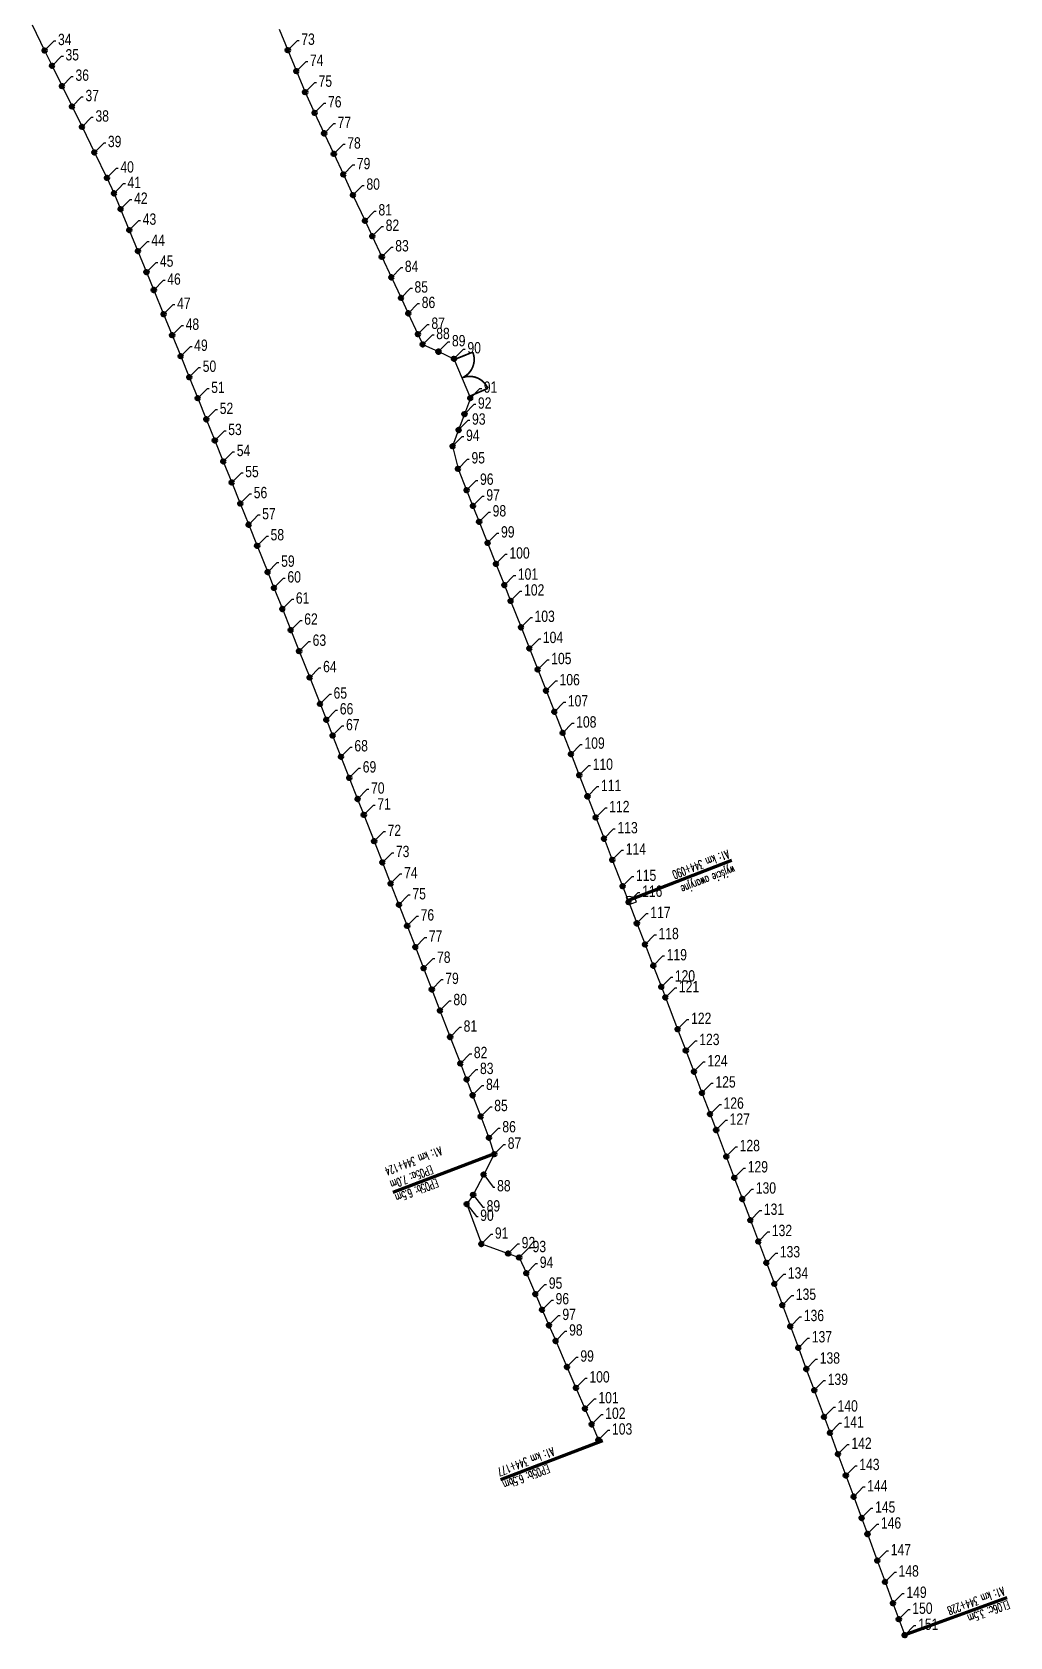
# Model space of a CAD drawing. Header units: metres. Extents: x 7402779 to 7405920, y 5696902 to 5712005.
# Drawn here: x 7405028.8 to 7405201.1, y 5704346.3 to 5704629 of the extents above; entities that cross this region are included whole.
import ezdxf

# ---------------------------------------------------------------- set-up
doc = ezdxf.new("R2010")
doc.units = ezdxf.units.M
for name, color, linetype in [('Drzwi ewakuacyjne', 100, 'Continuous'), ('Drzwi ewakuacyjne_opis', 7, 'Continuous'), ('Ekran_akustyczny', 100, 'Continuous'), ('Ekran_akustyczny_3.5m_opis', 7, 'Continuous'), ('Ekran_akustyczny_6.5m_opis', 7, 'Continuous'), ('Ekran_akustyczny_7m_opis', 7, 'Continuous'), ('Ekran_akustyczny_pale', 100, 'Continuous'), ('Ekran_akustyczny_pale_opis', 1, 'Continuous')]:
    doc.layers.add(name, color=color, linetype=linetype)
doc.styles.add('CDMSTYLE', font='CDMSIMPL', dxfattribs={"width": 0.8, "bigfont": 'CDMBIGPL'})
doc.styles.add('simplex 0.60', font='simplex.shx', dxfattribs={"width": 0.6})
doc.dimstyles.new('CDM-ME200MM', dxfattribs={"dimscale": 0.2, "dimtxt": 2.5, "dimasz": 1.5, "dimexe": 1.5, "dimexo": 5, "dimgap": 0.5, "dimtad": 1, "dimdec": 0, "dimlfac": 1000, "dimrnd": 1, "dimzin": 9, "dimtxsty": 'CDMSTYLE', "dimblk": 'OBLIQUE', "dimcen": 2.5, "dimdle": 1.5, "dimclrd": 9, "dimclre": 9, "dimadec": 1, "dimazin": 2, "dimtfac": 1, "dimtdec": 0, "dimtix": 1, "dimtmove": 2, "dimatfit": 3, "dimldrblk": 'NONE', "dimfxl": 1, "dimtvp": 1, "dimtolj": 1, "dimtzin": 0, "dimlwd": 25, "dimlwe": 25, "dimarcsym": 0})

# ---------------------------------------------------------------- blocks, each defined once
blk = doc.blocks.new('Wyjście awaryjne')
at = {"layer": 'Drzwi ewakuacyjne'}
blk.add_lwpolyline([(0, 0), (-1.4, 0, 0.414214), (0, -1.4)], format="xyb", close=True, dxfattribs=at)
blk = doc.blocks.new('_None')
blk = doc.blocks.new('_OBLIQUE')
at = {"color": 0, "linetype": 'ByBlock'}
blk.add_line((-0.5, -0.5), (0.5, 0.5), dxfattribs=at)

msp = doc.modelspace()

# ---------------------------------------------------------------- linework, layer by layer
at = {"layer": 'Drzwi ewakuacyjne', "lineweight": 100, "const_width": 0.3}
msp.add_lwpolyline([(7405105.89, 5704564.88), (7405109.11, 5704566.27, 0.41102), (7405104.55, 5704568.12, 0.408938), (7405106.46, 5704572.66), (7405103.21, 5704571.35)], format="xyb", dxfattribs=at)
at = {"layer": 'Drzwi ewakuacyjne_opis', "lineweight": 100}
msp.add_line((7405152.06, 5704483.08), (7405133.74, 5704475.98), dxfattribs=at)
at = {"layer": 'Ekran_akustyczny', "linetype": 'Continuous', "lineweight": -3}
for points in [[(7405028.8, 5704630.29), (7405031, 5704625.8), (7405032.32, 5704623.11), (7405034.08, 5704619.51), (7405035.84, 5704615.92), (7405037.6, 5704612.33), (7405039.79, 5704607.84), (7405041.99, 5704603.35), (7405043.25, 5704600.63), (7405044.41, 5704597.86), (7405045.93, 5704594.16), (7405047.45, 5704590.46), (7405048.96, 5704586.76), (7405050.25, 5704583.6), (7405051.98, 5704579.35), (7405053.49, 5704575.64), (7405055, 5704571.94), (7405056.5, 5704568.23), (7405058, 5704564.53), (7405059.5, 5704560.82), (7405061, 5704557.11), (7405062.5, 5704553.4), (7405063.99, 5704549.69), (7405065.49, 5704545.98), (7405066.97, 5704542.26), (7405068.46, 5704538.55), (7405070.32, 5704533.91), (7405071.43, 5704531.12), (7405072.92, 5704527.41), (7405074.39, 5704523.69), (7405075.87, 5704519.97), (7405077.72, 5704515.33), (7405079.56, 5704510.68), (7405080.66, 5704507.89), (7405081.76, 5704505.1), (7405083.23, 5704501.38), (7405084.7, 5704497.66), (7405086.16, 5704493.93), (7405087.26, 5704491.14), (7405089.08, 5704486.49), (7405090.54, 5704482.76), (7405091.99, 5704479.04), (7405093.45, 5704475.31), (7405094.9, 5704471.58), (7405096.35, 5704467.85), (7405097.79, 5704464.12), (7405099.24, 5704460.39), (7405100.68, 5704456.66), (7405102.48, 5704452), (7405104.28, 5704447.33), (7405105.36, 5704444.53), (7405106.43, 5704441.73), (7405107.87, 5704438), (7405109.3, 5704434.26), (7405110.25, 5704431.36), (7405108.38, 5704427.77), (7405106.53, 5704424.22), (7405105.4, 5704422.57), (7405107.99, 5704415.54), (7405112.7, 5704413.85), (7405114.63, 5704413.16), (7405115.9, 5704410.38), (7405117.49, 5704406.71), (7405118.68, 5704403.96), (7405119.88, 5704401.21), (7405121.07, 5704398.45), (7405123.05, 5704393.87), (7405124.64, 5704390.2), (7405126.23, 5704386.53), (7405127.43, 5704383.77), (7405128.62, 5704381.02)], [(7405072.34, 5704629.55), (7405073.87, 5704625.86), (7405075.39, 5704622.16), (7405076.92, 5704618.46), (7405078.58, 5704614.82), (7405080.27, 5704611.2), (7405081.97, 5704607.58), (7405083.66, 5704603.95), (7405085.35, 5704600.33), (7405087.47, 5704595.8), (7405088.74, 5704593.08), (7405090.43, 5704589.46), (7405092.12, 5704585.83), (7405093.82, 5704582.21), (7405095.09, 5704579.49), (7405096.8, 5704575.82), (7405097.65, 5704574.01), (7405100.42, 5704572.74), (7405103.15, 5704571.49), (7405106.03, 5704564.57), (7405105, 5704561.75), (7405103.96, 5704558.94), (7405102.91, 5704556.07), (7405103.86, 5704552.1), (7405105.37, 5704548.34), (7405106.48, 5704545.55), (7405107.59, 5704542.77), (7405109.07, 5704539.05), (7405110.55, 5704535.34), (7405112.03, 5704531.62), (7405113.13, 5704528.83), (7405114.97, 5704524.18), (7405116.45, 5704520.46), (7405117.91, 5704516.74), (7405119.38, 5704513.02), (7405120.84, 5704509.3), (7405122.31, 5704505.57), (7405123.77, 5704501.85), (7405125.22, 5704498.12), (7405126.68, 5704494.4), (7405128.13, 5704490.67), (7405129.59, 5704486.95), (7405131.04, 5704483.22), (7405132.85, 5704478.56), (7405133.93, 5704475.76), (7405135.38, 5704472.03), (7405136.82, 5704468.3), (7405138.26, 5704464.57), (7405139.69, 5704460.83), (7405140.41, 5704458.97), (7405142.56, 5704453.37), (7405144, 5704449.63), (7405145.42, 5704445.9), (7405146.85, 5704442.16), (7405148.28, 5704438.42), (7405149.35, 5704435.62), (7405151.12, 5704430.95), (7405152.54, 5704427.21), (7405153.96, 5704423.46), (7405155.38, 5704419.72), (7405156.79, 5704415.98), (7405158.2, 5704412.24), (7405159.61, 5704408.5), (7405161.02, 5704404.75), (7405162.42, 5704401.01), (7405163.83, 5704397.26), (7405165.23, 5704393.51), (7405166.62, 5704389.77), (7405168.37, 5704385.08), (7405169.42, 5704382.27), (7405170.81, 5704378.52), (7405172.2, 5704374.77), (7405173.59, 5704371.02), (7405174.98, 5704367.27), (7405176.01, 5704364.45), (7405177.74, 5704359.76), (7405179.12, 5704356), (7405180.5, 5704352.25), (7405181.54, 5704349.43), (7405182.57, 5704346.62)]]:
    msp.add_lwpolyline(points, dxfattribs=at)
at = {"layer": 'Ekran_akustyczny_3.5m_opis', "lineweight": 100}
msp.add_line((7405200.54, 5704353.22), (7405182.46, 5704346.62), dxfattribs=at)
at = {"layer": 'Ekran_akustyczny_6.5m_opis', "lineweight": 100}
for p, q in [((7405092.46, 5704424.66), (7405110.45, 5704431.53)), ((7405111.42, 5704374.07), (7405129.4, 5704380.93))]:
    msp.add_line(p, q, dxfattribs=at)
at = {"layer": 'Ekran_akustyczny_pale', "lineweight": 100}
for centre in [(7405031, 5704625.8), (7405073.87, 5704625.86), (7405032.32, 5704623.11), (7405075.39, 5704622.16), (7405034.08, 5704619.51), (7405076.92, 5704618.46), (7405035.84, 5704615.92), (7405078.58, 5704614.82), (7405037.6, 5704612.33), (7405080.27, 5704611.2), (7405039.79, 5704607.84), (7405081.97, 5704607.57), (7405041.99, 5704603.35), (7405083.66, 5704603.95), (7405043.25, 5704600.63), (7405044.41, 5704597.86), (7405085.35, 5704600.33), (7405087.47, 5704595.8), (7405045.93, 5704594.16), (7405088.74, 5704593.08), (7405047.45, 5704590.46), (7405090.43, 5704589.45), (7405048.96, 5704586.76), (7405050.25, 5704583.6), (7405092.12, 5704585.83), (7405093.82, 5704582.21), (7405051.98, 5704579.35), (7405095.09, 5704579.49), (7405053.49, 5704575.64), (7405096.8, 5704575.82), (7405097.65, 5704574.01), (7405100.42, 5704572.74), (7405055, 5704571.94), (7405103.15, 5704571.49), (7405056.5, 5704568.23), (7405058, 5704564.53), (7405106.03, 5704564.57), (7405105, 5704561.75), (7405059.5, 5704560.82), (7405103.96, 5704558.94), (7405061, 5704557.11), (7405102.91, 5704556.07), (7405062.5, 5704553.4), (7405063.99, 5704549.69), (7405103.86, 5704552.1), (7405105.37, 5704548.34), (7405065.49, 5704545.98), (7405106.48, 5704545.56), (7405066.97, 5704542.26), (7405107.59, 5704542.77), (7405068.46, 5704538.55), (7405109.07, 5704539.05), (7405070.32, 5704533.91), (7405110.55, 5704535.34), (7405071.43, 5704531.12), (7405112.03, 5704531.62), (7405072.91, 5704527.41), (7405113.13, 5704528.83), (7405114.97, 5704524.18), (7405074.39, 5704523.69), (7405075.87, 5704519.97), (7405116.44, 5704520.46), (7405117.91, 5704516.74), (7405077.72, 5704515.33), (7405119.38, 5704513.02), (7405079.56, 5704510.68), (7405080.66, 5704507.89), (7405120.84, 5704509.3), (7405081.76, 5704505.1), (7405122.31, 5704505.57), (7405123.77, 5704501.85), (7405083.23, 5704501.38), (7405084.7, 5704497.66), (7405125.22, 5704498.13), (7405086.16, 5704493.93), (7405126.68, 5704494.4), (7405087.26, 5704491.14), (7405128.13, 5704490.67), (7405089.08, 5704486.49), (7405129.59, 5704486.95), (7405090.54, 5704482.76), (7405131.04, 5704483.22), (7405091.99, 5704479.03), (7405132.85, 5704478.56), (7405093.45, 5704475.31), (7405133.93, 5704475.76), (7405094.9, 5704471.58), (7405135.37, 5704472.03), (7405096.35, 5704467.85), (7405136.82, 5704468.3), (7405097.79, 5704464.12), (7405138.26, 5704464.57), (7405099.24, 5704460.39), (7405139.69, 5704460.83), (7405100.68, 5704456.66), (7405140.41, 5704458.97), (7405102.48, 5704452), (7405142.56, 5704453.37), (7405144, 5704449.63), (7405104.28, 5704447.33), (7405145.43, 5704445.9), (7405105.36, 5704444.53), (7405106.43, 5704441.73), (7405146.85, 5704442.16), (7405107.87, 5704438), (7405148.28, 5704438.42), (7405109.3, 5704434.26), (7405149.35, 5704435.62), (7405110.25, 5704431.36), (7405151.12, 5704430.94), (7405108.38, 5704427.77), (7405152.54, 5704427.21), (7405105.4, 5704422.57), (7405106.53, 5704424.22), (7405153.96, 5704423.46), (7405155.38, 5704419.72), (7405107.99, 5704415.54), (7405156.79, 5704415.98), (7405112.7, 5704413.85), (7405114.63, 5704413.16), (7405158.2, 5704412.24), (7405115.9, 5704410.38), (7405159.61, 5704408.5), (7405117.49, 5704406.71), (7405118.68, 5704403.96), (7405161.02, 5704404.75), (7405119.88, 5704401.21), (7405162.42, 5704401.01), (7405121.07, 5704398.45), (7405163.83, 5704397.26), (7405123.05, 5704393.87), (7405165.23, 5704393.51), (7405124.64, 5704390.2), (7405166.63, 5704389.77), (7405126.23, 5704386.53), (7405127.43, 5704383.77), (7405168.37, 5704385.08), (7405128.62, 5704381.02), (7405169.42, 5704382.27), (7405170.81, 5704378.52), (7405172.2, 5704374.77), (7405173.59, 5704371.02), (7405174.98, 5704367.27), (7405176.01, 5704364.45), (7405177.74, 5704359.76), (7405179.12, 5704356.01), (7405180.5, 5704352.25), (7405181.54, 5704349.43), (7405182.57, 5704346.62)]:
    msp.add_circle(centre, 0.3, dxfattribs=at)

# ---------------------------------------------------------------- block references
at = {"layer": 'Drzwi ewakuacyjne', "lineweight": 100, "rotation": 201.180770238632}
msp.add_blockref('Wyjście awaryjne', (7405133.99, 5704475.33), dxfattribs=at)

# ---------------------------------------------------------------- texts
at = {"layer": 'Drzwi ewakuacyjne_opis', "lineweight": 100, "char_height": 1.5, "attachment_point": 7, "rotation": 201.1786, "style": 'simplex 0.60'}
for s, insert in [('A1: km 344+090', (7405151.31, 5704485)), ('wyjście awaryjne', (7405152.21, 5704482.68))]:
    msp.add_mtext(s, dxfattribs=dict(at, insert=insert))
at = {"layer": 'Ekran_akustyczny_3.5m_opis', "lineweight": 100, "char_height": 1.5, "attachment_point": 7, "rotation": 200.0539, "style": 'simplex 0.60'}
for s, insert in [('A1: km 344+228', (7405199.84, 5704355.16)), ('EL06c: 3.5m', (7405200.74, 5704352.8))]:
    msp.add_mtext(s, dxfattribs=dict(at, insert=insert))
at = {"layer": 'Ekran_akustyczny_6.5m_opis', "lineweight": 100, "char_height": 1.5, "attachment_point": 9, "style": 'simplex 0.60'}
for s, insert, rotation in [('EP05b: 6.5m', (7405092.63, 5704424.23), 200.9188), ('A1: km 344+177', (7405110.64, 5704375.98), 200.8939), ('EP05b: 6.5bm', (7405111.58, 5704373.64), 200.8939)]:
    msp.add_mtext(s, dxfattribs=dict(at, insert=insert, rotation=rotation))
at = {"layer": 'Ekran_akustyczny_7m_opis', "lineweight": 100, "char_height": 1.5, "attachment_point": 9, "rotation": 200.9188, "style": 'simplex 0.60'}
for s, insert in [('A1: km 344+124', (7405090.83, 5704428.94)), ('EP05a: 7.0m', (7405091.73, 5704426.59))]:
    msp.add_mtext(s, dxfattribs=dict(at, insert=insert))
at = {"layer": 'Ekran_akustyczny_pale_opis', "color": 1, "lineweight": 100, "char_height": 2, "attachment_point": 4, "style": 'CDMSTYLE'}
for s, insert in [('34', (7405033.37, 5704627.73)), ('73', (7405076.24, 5704627.78)), ('35', (7405034.69, 5704625.03)), ('74', (7405077.76, 5704624.08)), ('36', (7405036.45, 5704621.44)), ('75', (7405079.29, 5704620.39)), ('37', (7405038.21, 5704617.85)), ('76', (7405080.95, 5704616.75)), ('38', (7405039.97, 5704614.25)), ('77', (7405082.64, 5704613.12)), ('39', (7405042.16, 5704609.76)), ('78', (7405084.34, 5704609.5)), ('79', (7405086.03, 5704605.87)), ('40', (7405044.36, 5704605.27)), ('41', (7405045.62, 5704602.55)), ('42', (7405046.78, 5704599.78)), ('80', (7405087.72, 5704602.25)), ('81', (7405089.84, 5704597.72)), ('43', (7405048.3, 5704596.08)), ('82', (7405091.11, 5704595)), ('44', (7405049.82, 5704592.38)), ('83', (7405092.8, 5704591.38)), ('45', (7405051.33, 5704588.68)), ('84', (7405094.49, 5704587.76)), ('46', (7405052.62, 5704585.52)), ('85', (7405096.19, 5704584.13)), ('47', (7405054.35, 5704581.27)), ('86', (7405097.46, 5704581.41)), ('48', (7405055.86, 5704577.57)), ('87', (7405099.17, 5704577.74)), ('88', (7405100.02, 5704575.93)), ('89', (7405102.79, 5704574.66)), ('49', (7405057.37, 5704573.86)), ('90', (7405105.52, 5704573.42)), ('50', (7405058.87, 5704570.16)), ('51', (7405060.37, 5704566.45)), ('91', (7405108.4, 5704566.49)), ('92', (7405107.37, 5704563.68)), ('52', (7405061.87, 5704562.74)), ('93', (7405106.33, 5704560.86)), ('53', (7405063.37, 5704559.03)), ('94', (7405105.28, 5704558)), ('54', (7405064.87, 5704555.32)), ('95', (7405106.23, 5704554.03)), ('55', (7405066.36, 5704551.61)), ('96', (7405107.74, 5704550.27)), ('56', (7405067.86, 5704547.9)), ('97', (7405108.85, 5704547.48)), ('57', (7405069.35, 5704544.19)), ('98', (7405109.96, 5704544.69)), ('58', (7405070.83, 5704540.48)), ('99', (7405111.44, 5704540.98)), ('59', (7405072.69, 5704535.83)), ('100', (7405112.92, 5704537.26)), ('60', (7405073.8, 5704533.05)), ('101', (7405114.4, 5704533.54)), ('61', (7405075.28, 5704529.33)), ('102', (7405115.5, 5704530.75)), ('62', (7405076.76, 5704525.62)), ('103', (7405117.34, 5704526.11)), ('63', (7405078.24, 5704521.9)), ('104', (7405118.81, 5704522.39)), ('105', (7405120.28, 5704518.67)), ('64', (7405080.09, 5704517.25)), ('106', (7405121.75, 5704514.94)), ('65', (7405081.93, 5704512.6)), ('66', (7405083.03, 5704509.81)), ('107', (7405123.21, 5704511.22)), ('67', (7405084.13, 5704507.02)), ('108', (7405124.68, 5704507.5)), ('109', (7405126.14, 5704503.77)), ('68', (7405085.6, 5704503.3)), ('69', (7405087.07, 5704499.58)), ('110', (7405127.59, 5704500.05)), ('70', (7405088.53, 5704495.86)), ('111', (7405129.05, 5704496.32)), ('71', (7405089.63, 5704493.07)), ('112', (7405130.5, 5704492.6)), ('72', (7405091.45, 5704488.41)), ('113', (7405131.96, 5704488.87)), ('73', (7405092.91, 5704484.68)), ('114', (7405133.41, 5704485.14)), ('74', (7405094.36, 5704480.96)), ('115', (7405135.22, 5704480.48)), ('75', (7405095.82, 5704477.23)), ('116', (7405136.3, 5704477.68)), ('76', (7405097.27, 5704473.5)), ('117', (7405137.74, 5704473.95)), ('77', (7405098.72, 5704469.78)), ('118', (7405139.19, 5704470.22)), ('78', (7405100.16, 5704466.05)), ('119', (7405140.63, 5704466.49)), ('79', (7405101.61, 5704462.32)), ('120', (7405142.06, 5704462.76)), ('80', (7405103.05, 5704458.59)), ('121', (7405142.78, 5704460.89)), ('81', (7405104.85, 5704453.92)), ('122', (7405144.93, 5704455.29)), ('123', (7405146.37, 5704451.56)), ('82', (7405106.65, 5704449.26)), ('124', (7405147.8, 5704447.82)), ('83', (7405107.73, 5704446.46)), ('84', (7405108.8, 5704443.66)), ('125', (7405149.22, 5704444.08)), ('85', (7405110.24, 5704439.92)), ('126', (7405150.65, 5704440.35)), ('86', (7405111.67, 5704436.19)), ('127', (7405151.72, 5704437.54)), ('87', (7405112.62, 5704433.29)), ('128', (7405153.49, 5704432.87)), ('129', (7405154.91, 5704429.13)), ('88', (7405110.75, 5704425.79)), ('130', (7405156.33, 5704425.39)), ('89', (7405108.9, 5704422.24)), ('131', (7405157.75, 5704421.65)), ('90', (7405107.77, 5704420.59)), ('91', (7405110.36, 5704417.46)), ('132', (7405159.16, 5704417.91)), ('92', (7405115.07, 5704415.77)), ('93', (7405117, 5704415.08)), ('133', (7405160.57, 5704414.16)), ('94', (7405118.27, 5704412.31)), ('134', (7405161.98, 5704410.42)), ('95', (7405119.86, 5704408.64)), ('96', (7405121.05, 5704405.89)), ('135', (7405163.39, 5704406.68)), ('97', (7405122.25, 5704403.13)), ('136', (7405164.79, 5704402.93)), ('98', (7405123.44, 5704400.38)), ('137', (7405166.2, 5704399.18)), ('99', (7405125.42, 5704395.79)), ('138', (7405167.6, 5704395.44)), ('100', (7405127.01, 5704392.12)), ('139', (7405169, 5704391.69)), ('101', (7405128.6, 5704388.45)), ('102', (7405129.8, 5704385.7)), ('140', (7405170.74, 5704387)), ('103', (7405130.99, 5704382.94)), ('141', (7405171.79, 5704384.19)), ('142', (7405173.18, 5704380.44)), ('143', (7405174.57, 5704376.69)), ('144', (7405175.96, 5704372.94)), ('145', (7405177.35, 5704369.19)), ('146', (7405178.38, 5704366.38)), ('147', (7405180.11, 5704361.68)), ('148', (7405181.49, 5704357.93)), ('149', (7405182.87, 5704354.17)), ('150', (7405183.91, 5704351.36)), ('151', (7405184.94, 5704348.54))]:
    msp.add_mtext(s, dxfattribs=dict(at, insert=insert))

# ---------------------------------------------------------------- leaders
at = {"layer": 'Ekran_akustyczny_pale_opis', "color": 1, "lineweight": 100, "annotation_type": 0, "has_hookline": 1, "hookline_direction": 0}
for points, text_width in [([(7405031, 5704625.8), (7405032.69, 5704627.51), (7405032.99, 5704627.51)], 2.67), ([(7405073.87, 5704625.86), (7405075.56, 5704627.57), (7405075.86, 5704627.57)], 2.59), ([(7405032.32, 5704623.11), (7405034.01, 5704624.82), (7405034.31, 5704624.82)], 2.59), ([(7405075.39, 5704622.16), (7405077.09, 5704623.87), (7405077.39, 5704623.87)], 2.67), ([(7405034.08, 5704619.51), (7405035.77, 5704621.23), (7405036.07, 5704621.23)], 2.51), ([(7405076.92, 5704618.46), (7405078.61, 5704620.17), (7405078.91, 5704620.17)], 2.59), ([(7405035.84, 5704615.92), (7405037.53, 5704617.63), (7405037.83, 5704617.63)], 2.59), ([(7405078.58, 5704614.82), (7405080.27, 5704616.54), (7405080.57, 5704616.54)], 2.51), ([(7405037.6, 5704612.33), (7405039.29, 5704614.04), (7405039.59, 5704614.04)], 2.59), ([(7405080.27, 5704611.2), (7405081.96, 5704612.91), (7405082.26, 5704612.91)], 2.59), ([(7405039.79, 5704607.84), (7405041.48, 5704609.55), (7405041.78, 5704609.55)], 2.51), ([(7405081.97, 5704607.57), (7405083.66, 5704609.29), (7405083.96, 5704609.29)], 2.59), ([(7405041.99, 5704603.35), (7405043.68, 5704605.06), (7405043.98, 5704605.06)], 2.59), ([(7405083.66, 5704603.95), (7405085.35, 5704605.66), (7405085.65, 5704605.66)], 2.51), ([(7405043.25, 5704600.63), (7405044.94, 5704602.34), (7405045.24, 5704602.34)], 1.9), ([(7405085.35, 5704600.33), (7405087.04, 5704602.04), (7405087.34, 5704602.04)], 2.59), ([(7405044.41, 5704597.86), (7405046.1, 5704599.57), (7405046.4, 5704599.57)], 2.59), ([(7405045.93, 5704594.16), (7405047.62, 5704595.87), (7405047.92, 5704595.87)], 2.59), ([(7405087.47, 5704595.8), (7405089.16, 5704597.51), (7405089.46, 5704597.51)], 1.9), ([(7405088.74, 5704593.08), (7405090.43, 5704594.79), (7405090.73, 5704594.79)], 2.59), ([(7405047.45, 5704590.46), (7405049.14, 5704592.17), (7405049.44, 5704592.17)], 2.67), ([(7405090.43, 5704589.45), (7405092.12, 5704591.17), (7405092.42, 5704591.17)], 2.59), ([(7405048.96, 5704586.76), (7405050.65, 5704588.47), (7405050.95, 5704588.47)], 2.59), ([(7405092.12, 5704585.83), (7405093.82, 5704587.54), (7405094.12, 5704587.54)], 2.67), ([(7405050.25, 5704583.6), (7405051.94, 5704585.31), (7405052.24, 5704585.31)], 2.51), ([(7405093.82, 5704582.21), (7405095.51, 5704583.92), (7405095.81, 5704583.92)], 2.59), ([(7405051.98, 5704579.35), (7405053.67, 5704581.06), (7405053.97, 5704581.06)], 2.59), ([(7405095.09, 5704579.49), (7405096.78, 5704581.2), (7405097.08, 5704581.2)], 2.51), ([(7405053.49, 5704575.64), (7405055.18, 5704577.36), (7405055.48, 5704577.36)], 2.59), ([(7405096.8, 5704575.82), (7405098.49, 5704577.53), (7405098.79, 5704577.53)], 2.59), ([(7405097.65, 5704574.01), (7405099.34, 5704575.72), (7405099.64, 5704575.72)], 2.59), ([(7405055, 5704571.94), (7405056.69, 5704573.65), (7405056.99, 5704573.65)], 2.51), ([(7405100.42, 5704572.74), (7405102.11, 5704574.45), (7405102.41, 5704574.45)], 2.51), ([(7405103.15, 5704571.49), (7405104.84, 5704573.2), (7405105.14, 5704573.2)], 2.59), ([(7405056.5, 5704568.23), (7405058.19, 5704569.95), (7405058.49, 5704569.95)], 2.59), ([(7405058, 5704564.53), (7405059.7, 5704566.24), (7405060, 5704566.24)], 1.9), ([(7405106.03, 5704564.57), (7405107.73, 5704566.28), (7405108.03, 5704566.28)], 1.9), ([(7405059.5, 5704560.82), (7405061.2, 5704562.53), (7405061.5, 5704562.53)], 2.59), ([(7405105, 5704561.75), (7405106.69, 5704563.47), (7405106.99, 5704563.47)], 2.59), ([(7405061, 5704557.11), (7405062.69, 5704558.82), (7405062.99, 5704558.82)], 2.59), ([(7405103.96, 5704558.94), (7405105.65, 5704560.65), (7405105.95, 5704560.65)], 2.59), ([(7405102.91, 5704556.07), (7405104.6, 5704557.79), (7405104.9, 5704557.79)], 2.67), ([(7405062.5, 5704553.4), (7405064.19, 5704555.11), (7405064.49, 5704555.11)], 2.67), ([(7405103.86, 5704552.1), (7405105.55, 5704553.81), (7405105.85, 5704553.81)], 2.59), ([(7405063.99, 5704549.69), (7405065.68, 5704551.4), (7405065.98, 5704551.4)], 2.59), ([(7405105.37, 5704548.34), (7405107.06, 5704550.05), (7405107.36, 5704550.05)], 2.51), ([(7405065.49, 5704545.98), (7405067.18, 5704547.69), (7405067.48, 5704547.69)], 2.51), ([(7405106.48, 5704545.56), (7405108.17, 5704547.27), (7405108.47, 5704547.27)], 2.59), ([(7405107.59, 5704542.77), (7405109.28, 5704544.48), (7405109.58, 5704544.48)], 2.59), ([(7405066.97, 5704542.26), (7405068.67, 5704543.98), (7405068.97, 5704543.98)], 2.59), ([(7405068.46, 5704538.55), (7405070.15, 5704540.26), (7405070.45, 5704540.26)], 2.59), ([(7405109.07, 5704539.05), (7405110.76, 5704540.77), (7405111.06, 5704540.77)], 2.51), ([(7405110.55, 5704535.34), (7405112.24, 5704537.05), (7405112.54, 5704537.05)], 3.81), ([(7405070.32, 5704533.91), (7405072.01, 5704535.62), (7405072.31, 5704535.62)], 2.51), ([(7405112.03, 5704531.62), (7405113.72, 5704533.33), (7405114.02, 5704533.33)], 3.12), ([(7405071.43, 5704531.12), (7405073.12, 5704532.84), (7405073.42, 5704532.84)], 2.59), ([(7405113.13, 5704528.83), (7405114.82, 5704530.54), (7405115.12, 5704530.54)], 3.81), ([(7405072.91, 5704527.41), (7405074.61, 5704529.12), (7405074.91, 5704529.12)], 1.9), ([(7405074.39, 5704523.69), (7405076.09, 5704525.4), (7405076.39, 5704525.4)], 2.59), ([(7405114.97, 5704524.18), (7405116.67, 5704525.89), (7405116.97, 5704525.89)], 3.81), ([(7405075.87, 5704519.97), (7405077.56, 5704521.69), (7405077.86, 5704521.69)], 2.59), ([(7405116.44, 5704520.46), (7405118.14, 5704522.17), (7405118.44, 5704522.17)], 3.89), ([(7405077.72, 5704515.33), (7405079.41, 5704517.04), (7405079.71, 5704517.04)], 2.67), ([(7405117.91, 5704516.74), (7405119.6, 5704518.45), (7405119.9, 5704518.45)], 3.81), ([(7405119.38, 5704513.02), (7405121.07, 5704514.73), (7405121.37, 5704514.73)], 3.73), ([(7405079.56, 5704510.68), (7405081.25, 5704512.39), (7405081.55, 5704512.39)], 2.59), ([(7405120.84, 5704509.3), (7405122.53, 5704511.01), (7405122.83, 5704511.01)], 3.81), ([(7405080.66, 5704507.89), (7405082.35, 5704509.6), (7405082.65, 5704509.6)], 2.51), ([(7405081.76, 5704505.1), (7405083.45, 5704506.81), (7405083.75, 5704506.81)], 2.59), ([(7405122.31, 5704505.57), (7405124, 5704507.29), (7405124.3, 5704507.29)], 3.81), ([(7405083.23, 5704501.38), (7405084.92, 5704503.09), (7405085.22, 5704503.09)], 2.59), ([(7405123.77, 5704501.85), (7405125.46, 5704503.56), (7405125.76, 5704503.56)], 3.73), ([(7405084.7, 5704497.66), (7405086.39, 5704499.37), (7405086.69, 5704499.37)], 2.51), ([(7405125.22, 5704498.13), (7405126.92, 5704499.84), (7405127.22, 5704499.84)], 3.5), ([(7405086.16, 5704493.93), (7405087.85, 5704495.65), (7405088.15, 5704495.65)], 2.59), ([(7405126.68, 5704494.4), (7405128.37, 5704496.11), (7405128.67, 5704496.11)], 2.82), ([(7405087.26, 5704491.14), (7405088.95, 5704492.85), (7405089.25, 5704492.85)], 1.9), ([(7405128.13, 5704490.67), (7405129.83, 5704492.39), (7405130.13, 5704492.39)], 3.5), ([(7405089.08, 5704486.49), (7405090.77, 5704488.2), (7405091.07, 5704488.2)], 2.59), ([(7405129.59, 5704486.95), (7405131.28, 5704488.66), (7405131.58, 5704488.66)], 3.5), ([(7405131.04, 5704483.22), (7405132.73, 5704484.93), (7405133.03, 5704484.93)], 3.58), ([(7405090.54, 5704482.76), (7405092.23, 5704484.47), (7405092.53, 5704484.47)], 2.59), ([(7405091.99, 5704479.03), (7405093.68, 5704480.75), (7405093.98, 5704480.75)], 2.67), ([(7405132.85, 5704478.56), (7405134.54, 5704480.27), (7405134.84, 5704480.27)], 3.5), ([(7405093.45, 5704475.31), (7405095.14, 5704477.02), (7405095.44, 5704477.02)], 2.59), ([(7405133.93, 5704475.76), (7405135.62, 5704477.47), (7405135.92, 5704477.47)], 3.43), ([(7405135.37, 5704472.03), (7405137.07, 5704473.74), (7405137.37, 5704473.74)], 3.5), ([(7405094.9, 5704471.58), (7405096.59, 5704473.29), (7405096.89, 5704473.29)], 2.51), ([(7405096.35, 5704467.85), (7405098.04, 5704469.56), (7405098.34, 5704469.56)], 2.59), ([(7405136.82, 5704468.3), (7405138.51, 5704470.01), (7405138.81, 5704470.01)], 3.5), ([(7405097.79, 5704464.12), (7405099.49, 5704465.84), (7405099.79, 5704465.84)], 2.59), ([(7405138.26, 5704464.57), (7405139.95, 5704466.28), (7405140.25, 5704466.28)], 3.43), ([(7405139.69, 5704460.83), (7405141.39, 5704462.55), (7405141.69, 5704462.55)], 3.81), ([(7405099.24, 5704460.39), (7405100.93, 5704462.11), (7405101.23, 5704462.11)], 2.51), ([(7405140.41, 5704458.97), (7405142.1, 5704460.68), (7405142.4, 5704460.68)], 3.12), ([(7405100.68, 5704456.66), (7405102.37, 5704458.38), (7405102.67, 5704458.38)], 2.59), ([(7405142.56, 5704453.37), (7405144.26, 5704455.08), (7405144.56, 5704455.08)], 3.81), ([(7405102.48, 5704452), (7405104.17, 5704453.71), (7405104.47, 5704453.71)], 1.9), ([(7405144, 5704449.63), (7405145.69, 5704451.34), (7405145.99, 5704451.34)], 3.81), ([(7405104.28, 5704447.33), (7405105.97, 5704449.05), (7405106.27, 5704449.05)], 2.59), ([(7405105.36, 5704444.53), (7405107.05, 5704446.25), (7405107.35, 5704446.25)], 2.59), ([(7405145.43, 5704445.9), (7405147.12, 5704447.61), (7405147.42, 5704447.61)], 3.89), ([(7405106.43, 5704441.73), (7405108.12, 5704443.44), (7405108.42, 5704443.44)], 2.67), ([(7405146.85, 5704442.16), (7405148.54, 5704443.87), (7405148.84, 5704443.87)], 3.81), ([(7405107.87, 5704438), (7405109.56, 5704439.71), (7405109.86, 5704439.71)], 2.59), ([(7405148.28, 5704438.42), (7405149.97, 5704440.13), (7405150.27, 5704440.13)], 3.73), ([(7405149.35, 5704435.62), (7405151.04, 5704437.33), (7405151.34, 5704437.33)], 3.81), ([(7405109.3, 5704434.26), (7405110.99, 5704435.97), (7405111.29, 5704435.97)], 2.51), ([(7405110.25, 5704431.36), (7405111.94, 5704433.08), (7405112.24, 5704433.08)], 2.59), ([(7405151.12, 5704430.94), (7405152.81, 5704432.66), (7405153.11, 5704432.66)], 3.81), ([(7405152.54, 5704427.21), (7405154.23, 5704428.92), (7405154.53, 5704428.92)], 3.73), ([(7405108.38, 5704427.77), (7405110.07, 5704425.57), (7405110.37, 5704425.57)], 2.59), ([(7405106.53, 5704424.22), (7405108.23, 5704422.03), (7405108.53, 5704422.03)], 2.51), ([(7405153.96, 5704423.46), (7405155.65, 5704425.18), (7405155.95, 5704425.18)], 3.81), ([(7405105.4, 5704422.57), (7405107.09, 5704420.38), (7405107.39, 5704420.38)], 2.59), ([(7405155.38, 5704419.72), (7405157.07, 5704421.44), (7405157.37, 5704421.44)], 3.12), ([(7405107.99, 5704415.54), (7405109.68, 5704417.25), (7405109.98, 5704417.25)], 1.9), ([(7405156.79, 5704415.98), (7405158.48, 5704417.69), (7405158.78, 5704417.69)], 3.81), ([(7405112.7, 5704413.85), (7405114.39, 5704415.56), (7405114.69, 5704415.56)], 2.59), ([(7405114.63, 5704413.16), (7405116.32, 5704414.87), (7405116.62, 5704414.87)], 2.59), ([(7405115.9, 5704410.38), (7405117.59, 5704412.1), (7405117.89, 5704412.1)], 2.67), ([(7405158.2, 5704412.24), (7405159.89, 5704413.95), (7405160.19, 5704413.95)], 3.81), ([(7405159.61, 5704408.5), (7405161.3, 5704410.21), (7405161.6, 5704410.21)], 3.89), ([(7405117.49, 5704406.71), (7405119.18, 5704408.43), (7405119.48, 5704408.43)], 2.59), ([(7405161.02, 5704404.75), (7405162.71, 5704406.46), (7405163.01, 5704406.46)], 3.81), ([(7405118.68, 5704403.96), (7405120.37, 5704405.67), (7405120.67, 5704405.67)], 2.51), ([(7405119.88, 5704401.21), (7405121.57, 5704402.92), (7405121.87, 5704402.92)], 2.59), ([(7405121.07, 5704398.45), (7405122.76, 5704400.17), (7405123.06, 5704400.17)], 2.59), ([(7405162.42, 5704401.01), (7405164.11, 5704402.72), (7405164.41, 5704402.72)], 3.73), ([(7405163.83, 5704397.26), (7405165.52, 5704398.97), (7405165.82, 5704398.97)], 3.81), ([(7405123.05, 5704393.87), (7405124.75, 5704395.58), (7405125.05, 5704395.58)], 2.51), ([(7405165.23, 5704393.51), (7405166.92, 5704395.23), (7405167.22, 5704395.23)], 3.81), ([(7405124.64, 5704390.2), (7405126.34, 5704391.91), (7405126.64, 5704391.91)], 3.81), ([(7405166.63, 5704389.77), (7405168.32, 5704391.48), (7405168.62, 5704391.48)], 3.73), ([(7405126.23, 5704386.53), (7405127.93, 5704388.24), (7405128.23, 5704388.24)], 3.12), ([(7405168.37, 5704385.08), (7405170.06, 5704386.79), (7405170.36, 5704386.79)], 3.81), ([(7405127.43, 5704383.77), (7405129.12, 5704385.49), (7405129.42, 5704385.49)], 3.81), ([(7405169.42, 5704382.27), (7405171.11, 5704383.98), (7405171.41, 5704383.98)], 3.12), ([(7405128.62, 5704381.02), (7405130.31, 5704382.73), (7405130.61, 5704382.73)], 3.81), ([(7405170.81, 5704378.52), (7405172.5, 5704380.23), (7405172.8, 5704380.23)], 3.81), ([(7405172.2, 5704374.77), (7405173.89, 5704376.48), (7405174.19, 5704376.48)], 3.81), ([(7405173.59, 5704371.02), (7405175.28, 5704372.73), (7405175.58, 5704372.73)], 3.89), ([(7405174.98, 5704367.27), (7405176.67, 5704368.98), (7405176.97, 5704368.98)], 3.81), ([(7405176.01, 5704364.45), (7405177.71, 5704366.16), (7405178.01, 5704366.16)], 3.73), ([(7405177.74, 5704359.76), (7405179.43, 5704361.47), (7405179.73, 5704361.47)], 3.81), ([(7405179.12, 5704356.01), (7405180.82, 5704357.72), (7405181.12, 5704357.72)], 3.81), ([(7405180.5, 5704352.25), (7405182.19, 5704353.96), (7405182.49, 5704353.96)], 3.73), ([(7405181.54, 5704349.43), (7405183.23, 5704351.15), (7405183.53, 5704351.15)], 3.81), ([(7405182.57, 5704346.62), (7405184.26, 5704348.33), (7405184.56, 5704348.33)], 3.12)]:
    msp.add_leader(points, dimstyle='CDM-ME200MM', override={"dimtxt": 3.5, "dimgap": 0.5, "dimtad": 0, "dimzin": 0, "dimclrd": 1}, dxfattribs=dict(at, text_width=text_width))

doc.saveas('drawing.dxf')
